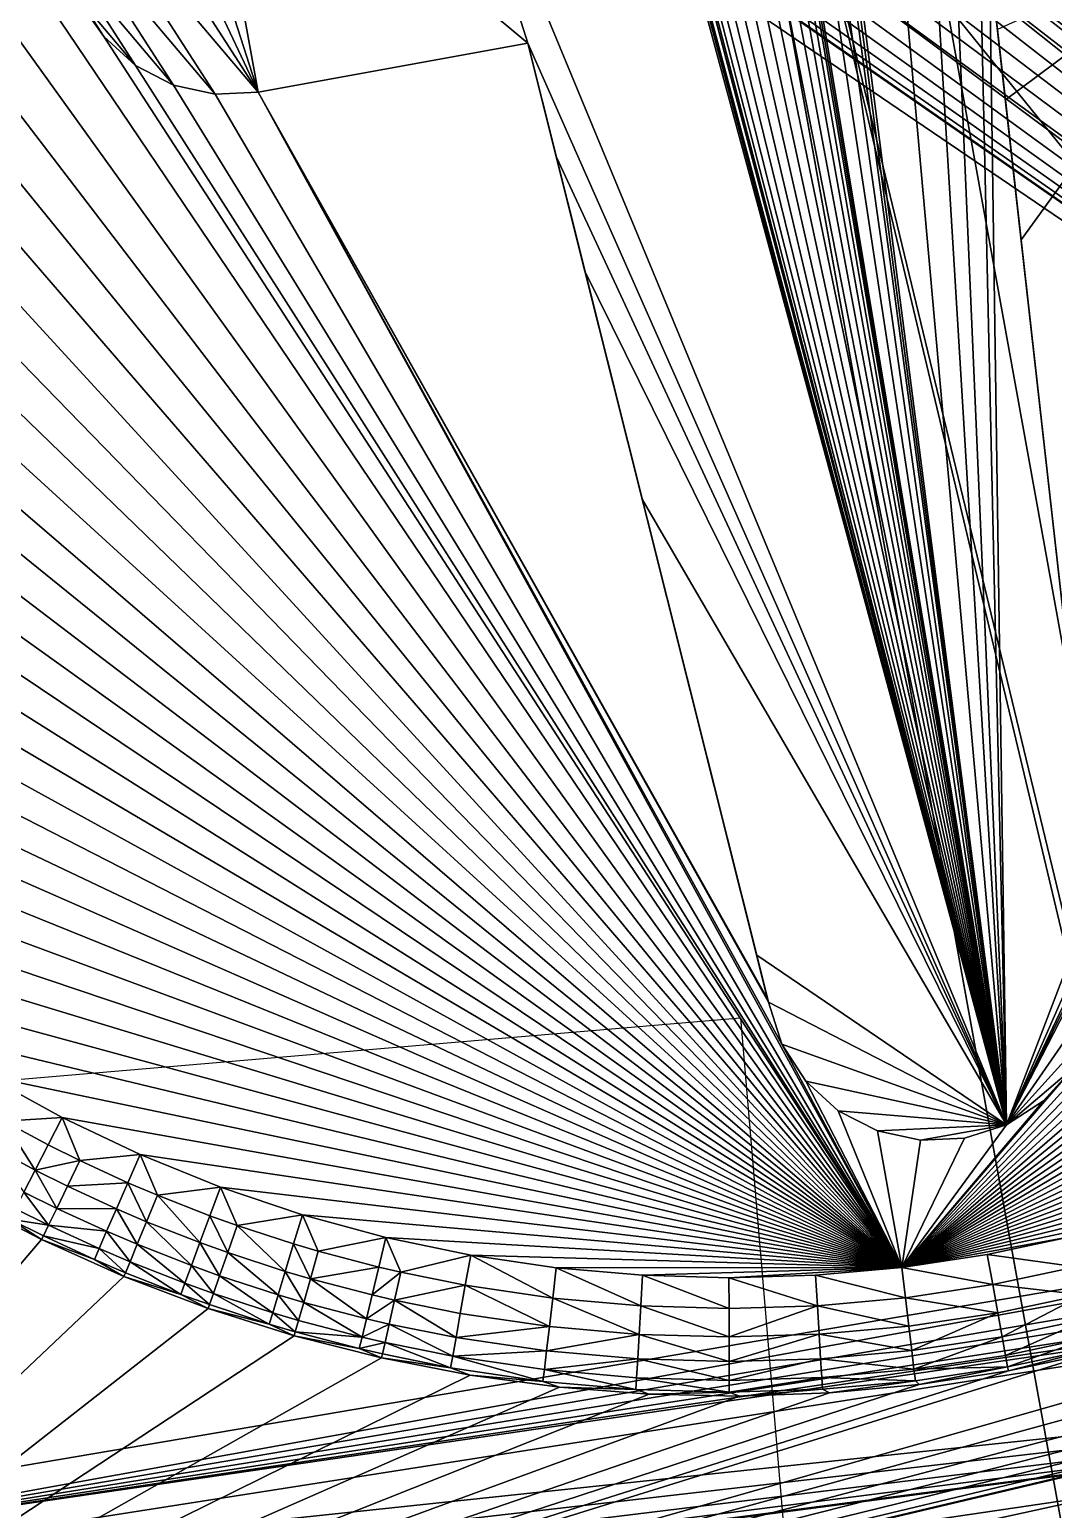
# Model space of a CAD drawing. Header units: millimetres. Extents: x 181 to 425, y 159 to 1094.
# Drawn here: x 294.22 to 307.19, y 274.74 to 293.48 of the extents above; entities that cross this region are included whole.
import ezdxf

# ---------------------------------------------------------------- set-up
doc = ezdxf.new("R2010")
doc.units = ezdxf.units.MM
doc.layers.add('Tampa', color=7, linetype='Continuous', transparency=0.6)

# ---------------------------------------------------------------- blocks, each defined once
blk = doc.blocks.new('plataforma')
for points in [[(-2.281, -8.527), (-1.906, 25.503), (36.5, 31)], [(-2.281, -8.527), (36.5, 31), (15.664, 9.429)], [(-5.398, -11.776), (-4.621, 30.121), (-4, 30.598)], [(-5.398, -11.776), (-4, 30.598), (-3.488, 27.188)], [(-5.398, -11.776), (-5.098, 29.5), (-4.621, 30.121)], [(-5.398, -11.776), (-5.398, 28.777), (-5.098, 29.5)], [(-5.398, -11.776), (-5.5, 28), (-5.398, 28.777)], [(-5.5, -11), (-5.5, -11, 2.5), (-5.5, 28)], [(-5.5, 28), (-5.5, -11, 2.5), (-5.5, 28, 2.5)], [(-5.5, -11), (-5.5, 28), (-5.398, -11.776)], [(-5.5, 28, 2.5), (-5.5, -11, 2.5), (-5.398, -11.776, 2.5)], [(-4.621, -13.121, 2.5), (-5.5, 28, 2.5), (-5.098, -12.5, 2.5)], [(-5.098, -12.5, 2.5), (-5.5, 28, 2.5), (-5.398, -11.776, 2.5)], [(-4, -13.598, 2.5), (-5.5, 28, 2.5), (-4.621, -13.121, 2.5)], [(-3.488, -10.188, 2.5), (-5.5, 28, 2.5), (-4, -13.598, 2.5)], [(-2.956, -8.844, 2.5), (-2.639, -8.643, 2.5), (-5.5, 28, 2.5)], [(-3.395, -9.448, 2.5), (-5.5, 28, 2.5), (-3.488, -9.812, 2.5)], [(-3.214, -9.118, 2.5), (-5.5, 28, 2.5), (-3.395, -9.448, 2.5)], [(-2.956, -8.844, 2.5), (-5.5, 28, 2.5), (-3.214, -9.118, 2.5)], [(-2.281, -8.527, 2.5), (-5.5, 28, 2.5), (-2.639, -8.643, 2.5)], [(-1.906, -8.503, 2.5), (-5.5, 28, 2.5), (-2.281, -8.527, 2.5)], [(-2.967, 7.358, 2.5), (-5.5, 28, 2.5), (-1.906, -8.503, 2.5)], [(-3, 8.5, 2.5), (-5.5, 28, 2.5), (-2.967, 7.358, 2.5)], [(-2.967, 9.642, 2.5), (-5.5, 28, 2.5), (-3, 8.5, 2.5)], [(-2.87, 10.78, 2.5), (-5.5, 28, 2.5), (-2.967, 9.642, 2.5)], [(-2.707, 11.91, 2.5), (-5.5, 28, 2.5), (-2.87, 10.78, 2.5)], [(-2.48, 13.03, 2.5), (-5.5, 28, 2.5), (-2.707, 11.91, 2.5)], [(-2.19, 14.135, 2.5), (-5.5, 28, 2.5), (-2.48, 13.03, 2.5)], [(-1.837, 15.221, 2.5), (-5.5, 28, 2.5), (-2.19, 14.135, 2.5)], [(-1.422, 16.285, 2.5), (-5.5, 28, 2.5), (-1.837, 15.221, 2.5)], [(-0.948, 17.324, 2.5), (-5.5, 28, 2.5), (-1.422, 16.285, 2.5)], [(-0.415, 18.335, 2.5), (-5.5, 28, 2.5), (-0.948, 17.324, 2.5)], [(0.175, 19.313, 2.5), (-5.5, 28, 2.5), (-0.415, 18.335, 2.5)], [(0.82, 20.256, 2.5), (-5.5, 28, 2.5), (0.175, 19.313, 2.5)], [(0.82, 20.256, 2.5), (1.517, 21.16, 2.5), (-5.5, 28, 2.5)], [(-3.488, -10.188, 2.5), (-3.488, -9.812, 2.5), (-5.5, 28, 2.5)], [(-0.686, -9.277), (39.5, 28), (-0.547, -9.627)], [(17.336, 7.571), (39.5, 28), (-0.686, -9.277)], [(-0.547, -9.627), (39.5, 28), (-0.5, -10)], [(-0.5, -10), (39.5, 28), (34.512, -9.812)], [(-5.398, -11.776), (-3.488, 27.188), (-3.488, 26.812)], [(17.548, 26.992, 5), (-1.468, 9.596, 5), (18.643, 26.927, 5)], [(16.452, 26.992, 5), (-1.468, 9.596, 5), (17.548, 26.992, 5)], [(15.357, 26.927, 5), (-1.468, 9.596, 5), (16.452, 26.992, 5)], [(-3.395, 26.448), (-5.398, -11.776), (-3.488, 26.812)], [(18.643, 26.927, 5), (-1.468, 9.596, 5), (19.732, 26.797, 5)], [(14.269, 26.797, 5), (-1.468, 9.596, 5), (15.357, 26.927, 5)], [(19.732, 26.797, 5), (-1.468, 9.596, 5), (20.811, 26.603, 5)], [(13.189, 26.603, 5), (-1.468, 9.596, 5), (14.269, 26.797, 5)], [(-5.398, -11.776), (-3.395, 26.448), (-3.214, 26.118)], [(20.811, 26.603, 5), (-1.468, 9.596, 5), (21.876, 26.346, 5)], [(12.124, 26.346, 5), (-1.468, 9.596, 5), (13.189, 26.603, 5)], [(21.876, 26.346, 5), (-1.468, 9.596, 5), (22.925, 26.025, 5)], [(11.075, 26.025, 5), (-1.468, 9.596, 5), (12.124, 26.346, 5)], [(-5.398, -11.776), (-3.214, 26.118), (-2.956, 25.844)], [(22.925, 26.025, 5), (-1.468, 9.596, 5), (23.953, 25.644, 5)], [(10.047, 25.644, 5), (-1.468, 9.596, 5), (11.075, 26.025, 5)], [(-2.639, 25.643), (-5.398, -11.776), (-2.956, 25.844)], [(-5.398, -11.776), (-2.639, 25.643), (-3.488, -9.812)], [(-2.281, 25.527), (-3.488, -9.812), (-2.639, 25.643)], [(-2.281, 25.527), (-3.395, -9.448), (-3.488, -9.812)], [(-2.281, 25.527), (-3.214, -9.118), (-3.395, -9.448)], [(-2.281, 25.527), (-2.956, -8.844), (-3.214, -9.118)], [(-2.281, 25.527), (-2.639, -8.643), (-2.956, -8.844)], [(-2.281, 25.527), (-2.281, -8.527), (-2.639, -8.643)], [(-2.281, -8.527), (-2.281, 25.527), (-1.906, 25.503)], [(23.953, 25.644, 5), (-1.468, 9.596, 5), (24.956, 25.202, 5)], [(9.044, 25.202, 5), (-1.468, 9.596, 5), (10.047, 25.644, 5)], [(24.956, 25.202, 5), (-1.468, 9.596, 5), (25.932, 24.701, 5)], [(8.068, 24.701, 5), (-1.468, 9.596, 5), (9.044, 25.202, 5)], [(25.932, 24.701, 5), (-1.468, 9.596, 5), (26.876, 24.143, 5)], [(7.124, 24.143, 5), (-1.468, 9.596, 5), (8.068, 24.701, 5)], [(26.876, 24.143, 5), (-1.468, 9.596, 5), (27.785, 23.531, 5)], [(6.215, 23.531, 5), (-1.468, 9.596, 5), (7.124, 24.143, 5)], [(27.785, 23.531, 5), (-1.468, 9.596, 5), (28.657, 22.866, 5)], [(5.343, 22.866, 5), (-1.468, 9.596, 5), (6.215, 23.531, 5)], [(4.513, 22.15, 5), (-1.468, 9.596, 5), (5.343, 22.866, 5)], [(28.657, 22.866, 5), (-1.468, 9.596, 5), (15.67, 16.766, 5)], [(28.657, 22.866, 5), (15.67, 16.766, 5), (16.17, 16.973, 5)], [(3.726, 21.386, 5), (-1.468, 9.596, 5), (4.513, 22.15, 5)], [(2.986, 20.577, 5), (-1.468, 9.596, 5), (3.726, 21.386, 5)], [(0.82, 20.256, 2.5), (0.82, 20.256, 3.5), (1.517, 21.16, 2.5)], [(1.517, 21.16, 2.5), (0.82, 20.256, 3.5), (1.517, 21.16, 3.5)], [(1.517, 21.16, 3.5), (0.82, 20.256, 3.5), (1.144, 20.605, 3.888)], [(2.098, 20.685, 4.799), (1.452, 20.369, 4.561), (1.699, 20.181, 4.799)], [(2.098, 20.685, 4.799), (1.699, 20.181, 4.799), (2.378, 20.456, 4.949)], [(2.295, 19.726, 5), (-1.468, 9.596, 5), (2.986, 20.577, 5)], [(1.144, 20.605, 3.888), (0.82, 20.256, 3.5), (0.861, 20.226, 3.888)], [(1.144, 20.605, 3.888), (0.861, 20.226, 3.888), (0.982, 20.138, 4.25)], [(1.144, 20.605, 3.888), (0.982, 20.138, 4.25), (1.263, 20.514, 4.25)], [(1.263, 20.514, 4.25), (0.982, 20.138, 4.25), (1.452, 20.369, 4.561)], [(2.378, 20.456, 4.949), (1.699, 20.181, 4.799), (1.987, 19.961, 4.949)], [(2.378, 20.456, 4.949), (1.987, 19.961, 4.949), (2.295, 19.726, 5)], [(2.378, 20.456, 4.949), (2.295, 19.726, 5), (2.986, 20.577, 5)], [(0.175, 19.313, 2.5), (0.175, 19.313, 3.5), (0.82, 20.256, 2.5)], [(0.82, 20.256, 2.5), (0.175, 19.313, 3.5), (0.82, 20.256, 3.5)], [(0.82, 20.256, 3.5), (0.175, 19.313, 3.5), (0.454, 19.644, 3.888)], [(0.82, 20.256, 3.5), (0.454, 19.644, 3.888), (0.861, 20.226, 3.888)], [(1.452, 20.369, 4.561), (0.982, 20.138, 4.25), (1.175, 19.997, 4.561)], [(1.452, 20.369, 4.561), (1.175, 19.997, 4.561), (1.699, 20.181, 4.799)], [(0.861, 20.226, 3.888), (0.454, 19.644, 3.888), (0.579, 19.561, 4.25)], [(0.861, 20.226, 3.888), (0.579, 19.561, 4.25), (0.982, 20.138, 4.25)], [(0.982, 20.138, 4.25), (0.579, 19.561, 4.25), (0.776, 19.427, 4.561)], [(0.982, 20.138, 4.25), (0.776, 19.427, 4.561), (1.175, 19.997, 4.561)], [(1.699, 20.181, 4.799), (1.175, 19.997, 4.561), (1.426, 19.815, 4.799)], [(1.699, 20.181, 4.799), (1.426, 19.815, 4.799), (1.719, 19.602, 4.949)], [(1.987, 19.961, 4.949), (1.699, 20.181, 4.799), (1.719, 19.602, 4.949)], [(1.175, 19.997, 4.561), (0.776, 19.427, 4.561), (1.034, 19.254, 4.799)], [(1.175, 19.997, 4.561), (1.034, 19.254, 4.799), (1.426, 19.815, 4.799)], [(1.987, 19.961, 4.949), (1.719, 19.602, 4.949), (2.295, 19.726, 5)], [(1.656, 18.835, 5), (-1.468, 9.596, 5), (2.295, 19.726, 5)], [(1.426, 19.815, 4.799), (1.034, 19.254, 4.799), (1.334, 19.052, 4.949)], [(1.426, 19.815, 4.799), (1.334, 19.052, 4.949), (1.719, 19.602, 4.949)], [(1.719, 19.602, 4.949), (1.656, 18.835, 5), (2.295, 19.726, 5)], [(0.454, 19.644, 3.888), (0.175, 19.313, 3.5), (0.218, 19.285, 3.888)], [(0.454, 19.644, 3.888), (0.218, 19.285, 3.888), (0.579, 19.561, 4.25)], [(0.579, 19.561, 4.25), (0.218, 19.285, 3.888), (0.344, 19.204, 4.25)], [(0.579, 19.561, 4.25), (0.344, 19.204, 4.25), (0.776, 19.427, 4.561)], [(1.719, 19.602, 4.949), (1.334, 19.052, 4.949), (1.656, 18.835, 5)], [(-0.415, 18.335, 2.5), (-0.415, 18.335, 3.5), (0.175, 19.313, 2.5)], [(0.175, 19.313, 2.5), (-0.415, 18.335, 3.5), (0.175, 19.313, 3.5)], [(0.175, 19.313, 3.5), (-0.415, 18.335, 3.5), (-0.177, 18.645, 3.888)], [(0.175, 19.313, 3.5), (-0.177, 18.645, 3.888), (0.218, 19.285, 3.888)], [(0.776, 19.427, 4.561), (0.344, 19.204, 4.25), (0.545, 19.075, 4.561)], [(0.776, 19.427, 4.561), (0.545, 19.075, 4.561), (1.034, 19.254, 4.799)], [(0.218, 19.285, 3.888), (-0.177, 18.645, 3.888), (0.344, 19.204, 4.25)], [(0.344, 19.204, 4.25), (-0.177, 18.645, 3.888), (-0.048, 18.568, 4.25)], [(0.344, 19.204, 4.25), (-0.048, 18.568, 4.25), (0.545, 19.075, 4.561)], [(1.034, 19.254, 4.799), (0.545, 19.075, 4.561), (0.806, 18.907, 4.799)], [(1.034, 19.254, 4.799), (0.806, 18.907, 4.799), (1.334, 19.052, 4.949)], [(0.545, 19.075, 4.561), (-0.048, 18.568, 4.25), (0.157, 18.447, 4.561)], [(0.545, 19.075, 4.561), (0.157, 18.447, 4.561), (0.806, 18.907, 4.799)], [(1.334, 19.052, 4.949), (0.806, 18.907, 4.799), (1.11, 18.712, 4.949)], [(1.334, 19.052, 4.949), (1.11, 18.712, 4.949), (1.656, 18.835, 5)], [(1.071, 17.908, 5), (-1.468, 9.596, 5), (1.656, 18.835, 5)], [(0.806, 18.907, 4.799), (0.157, 18.447, 4.561), (0.425, 18.289, 4.799)], [(0.806, 18.907, 4.799), (0.425, 18.289, 4.799), (1.11, 18.712, 4.949)], [(1.11, 18.712, 4.949), (1.071, 17.908, 5), (1.656, 18.835, 5)], [(-0.177, 18.645, 3.888), (-0.415, 18.335, 3.5), (-0.37, 18.309, 3.888)], [(-0.177, 18.645, 3.888), (-0.37, 18.309, 3.888), (-0.048, 18.568, 4.25)], [(-0.048, 18.568, 4.25), (-0.37, 18.309, 3.888), (-0.24, 18.236, 4.25)], [(-0.048, 18.568, 4.25), (-0.24, 18.236, 4.25), (0.157, 18.447, 4.561)], [(1.11, 18.712, 4.949), (0.425, 18.289, 4.799), (0.736, 18.105, 4.949)], [(1.11, 18.712, 4.949), (0.736, 18.105, 4.949), (1.071, 17.908, 5)], [(0.157, 18.447, 4.561), (-0.24, 18.236, 4.25), (-0.032, 18.119, 4.561)], [(0.157, 18.447, 4.561), (-0.032, 18.119, 4.561), (0.425, 18.289, 4.799)], [(-0.948, 17.324, 2.5), (-0.948, 17.324, 3.5), (-0.415, 18.335, 2.5)], [(-0.415, 18.335, 2.5), (-0.948, 17.324, 3.5), (-0.415, 18.335, 3.5)], [(-0.415, 18.335, 3.5), (-0.948, 17.324, 3.5), (-0.748, 17.609, 3.888)], [(-0.415, 18.335, 3.5), (-0.748, 17.609, 3.888), (-0.37, 18.309, 3.888)], [(-0.37, 18.309, 3.888), (-0.748, 17.609, 3.888), (-0.24, 18.236, 4.25)], [(-0.24, 18.236, 4.25), (-0.748, 17.609, 3.888), (-0.614, 17.541, 4.25)], [(-0.24, 18.236, 4.25), (-0.614, 17.541, 4.25), (-0.032, 18.119, 4.561)], [(0.425, 18.289, 4.799), (-0.032, 18.119, 4.561), (0.238, 17.966, 4.799)], [(0.425, 18.289, 4.799), (0.238, 17.966, 4.799), (0.736, 18.105, 4.949)], [(-0.032, 18.119, 4.561), (-0.614, 17.541, 4.25), (-0.402, 17.432, 4.561)], [(-0.032, 18.119, 4.561), (-0.402, 17.432, 4.561), (0.238, 17.966, 4.799)], [(0.736, 18.105, 4.949), (0.238, 17.966, 4.799), (0.553, 17.788, 4.949)], [(0.736, 18.105, 4.949), (0.553, 17.788, 4.949), (1.071, 17.908, 5)], [(0.541, 16.948, 5), (-1.468, 9.596, 5), (1.071, 17.908, 5)], [(0.238, 17.966, 4.799), (-0.402, 17.432, 4.561), (-0.126, 17.29, 4.799)], [(0.238, 17.966, 4.799), (-0.126, 17.29, 4.799), (0.553, 17.788, 4.949)], [(0.553, 17.788, 4.949), (0.541, 16.948, 5), (1.071, 17.908, 5)], [(0.553, 17.788, 4.949), (-0.126, 17.29, 4.799), (0.196, 17.125, 4.949)], [(0.553, 17.788, 4.949), (0.196, 17.125, 4.949), (0.541, 16.948, 5)], [(-0.748, 17.609, 3.888), (-0.948, 17.324, 3.5), (-0.902, 17.302, 3.888)], [(-0.748, 17.609, 3.888), (-0.902, 17.302, 3.888), (-0.614, 17.541, 4.25)], [(-0.614, 17.541, 4.25), (-0.902, 17.302, 3.888), (-0.768, 17.236, 4.25)], [(-0.614, 17.541, 4.25), (-0.768, 17.236, 4.25), (-0.402, 17.432, 4.561)], [(-0.402, 17.432, 4.561), (-0.768, 17.236, 4.25), (-0.554, 17.131, 4.561)], [(-0.402, 17.432, 4.561), (-0.554, 17.131, 4.561), (-0.126, 17.29, 4.799)], [(-1.422, 16.285, 2.5), (-1.422, 16.285, 3.5), (-0.948, 17.324, 2.5)], [(-0.948, 17.324, 2.5), (-1.422, 16.285, 3.5), (-0.948, 17.324, 3.5)], [(-0.948, 17.324, 3.5), (-1.422, 16.285, 3.5), (-1.256, 16.542, 3.888)], [(-0.948, 17.324, 3.5), (-1.256, 16.542, 3.888), (-0.902, 17.302, 3.888)], [(-0.902, 17.302, 3.888), (-1.256, 16.542, 3.888), (-1.119, 16.482, 4.25)], [(-0.902, 17.302, 3.888), (-1.119, 16.482, 4.25), (-0.768, 17.236, 4.25)], [(-0.126, 17.29, 4.799), (-0.554, 17.131, 4.561), (-0.275, 16.993, 4.799)], [(-0.126, 17.29, 4.799), (-0.275, 16.993, 4.799), (0.196, 17.125, 4.949)], [(-0.768, 17.236, 4.25), (-1.119, 16.482, 4.25), (-0.554, 17.131, 4.561)], [(-0.554, 17.131, 4.561), (-1.119, 16.482, 4.25), (-0.901, 16.385, 4.561)], [(-0.554, 17.131, 4.561), (-0.901, 16.385, 4.561), (-0.275, 16.993, 4.799)], [(0.196, 17.125, 4.949), (-0.275, 16.993, 4.799), (0.05, 16.834, 4.949)], [(0.196, 17.125, 4.949), (0.05, 16.834, 4.949), (0.541, 16.948, 5)], [(0.07, 15.958, 5), (-1.468, 9.596, 5), (0.541, 16.948, 5)], [(-0.275, 16.993, 4.799), (-0.901, 16.385, 4.561), (-0.617, 16.26, 4.799)], [(-0.275, 16.993, 4.799), (-0.617, 16.26, 4.799), (-0.285, 16.114, 4.949)], [(-0.275, 16.993, 4.799), (-0.285, 16.114, 4.949), (0.05, 16.834, 4.949)], [(0.541, 16.948, 5), (0.05, 16.834, 4.949), (0.07, 15.958, 5)], [(14.91, 16.006, 2), (14.703, 15.506, 2), (17.245, 16.973, 2)], [(17.245, 16.973, 2), (14.703, 15.506, 2), (17.746, 16.766, 2)], [(15.24, 16.436, 2), (14.91, 16.006, 2), (16.708, 17.044, 2)], [(16.708, 17.044, 2), (14.91, 16.006, 2), (17.245, 16.973, 2)], [(16.17, 16.973, 2), (15.24, 16.436, 2), (16.708, 17.044, 2)], [(15.67, 16.766, 2), (15.24, 16.436, 2), (16.17, 16.973, 2)], [(16.17, 16.973, 2), (16.17, 16.973, 5), (15.67, 16.766, 5)], [(15.67, 16.766, 2), (16.17, 16.973, 2), (15.67, 16.766, 5)], [(15.67, 16.766, 5), (-1.468, 9.596, 5), (15.24, 16.436, 5)], [(0.05, 16.834, 4.949), (-0.285, 16.114, 4.949), (0.07, 15.958, 5)], [(14.703, 15.506, 2), (14.632, 14.969, 2), (17.746, 16.766, 2)], [(17.746, 16.766, 2), (14.632, 14.969, 2), (18.175, 16.436, 2)], [(15.67, 16.766, 2), (15.67, 16.766, 5), (15.24, 16.436, 5)], [(15.24, 16.436, 2), (15.67, 16.766, 2), (15.24, 16.436, 5)], [(-1.256, 16.542, 3.888), (-1.422, 16.285, 3.5), (-1.375, 16.265, 3.888)], [(-1.256, 16.542, 3.888), (-1.375, 16.265, 3.888), (-1.237, 16.207, 4.25)], [(-1.119, 16.482, 4.25), (-1.256, 16.542, 3.888), (-1.237, 16.207, 4.25)], [(14.91, 16.006, 5), (15.24, 16.436, 5), (-1.468, 9.596, 5)], [(-1.119, 16.482, 4.25), (-1.237, 16.207, 4.25), (-1.018, 16.114, 4.561)], [(-0.901, 16.385, 4.561), (-1.119, 16.482, 4.25), (-1.018, 16.114, 4.561)], [(-0.901, 16.385, 4.561), (-1.018, 16.114, 4.561), (-0.732, 15.993, 4.799)], [(-0.617, 16.26, 4.799), (-0.901, 16.385, 4.561), (-0.732, 15.993, 4.799)], [(14.632, 14.969, 2), (18.505, 16.006, 2), (18.175, 16.436, 2)], [(15.24, 16.436, 2), (15.24, 16.436, 5), (14.91, 16.006, 5)], [(14.91, 16.006, 2), (15.24, 16.436, 2), (14.91, 16.006, 5)], [(-1.837, 15.221, 2.5), (-1.837, 15.221, 3.5), (-1.422, 16.285, 2.5)], [(-1.422, 16.285, 2.5), (-1.837, 15.221, 3.5), (-1.422, 16.285, 3.5)], [(-1.422, 16.285, 3.5), (-1.837, 15.221, 3.5), (-1.7, 15.446, 3.888)], [(-1.422, 16.285, 3.5), (-1.7, 15.446, 3.888), (-1.375, 16.265, 3.888)], [(-1.375, 16.265, 3.888), (-1.7, 15.446, 3.888), (-1.237, 16.207, 4.25)], [(-1.237, 16.207, 4.25), (-1.7, 15.446, 3.888), (-1.56, 15.394, 4.25)], [(-1.237, 16.207, 4.25), (-1.56, 15.394, 4.25), (-1.018, 16.114, 4.561)], [(-0.617, 16.26, 4.799), (-0.732, 15.993, 4.799), (-0.398, 15.853, 4.949)], [(-0.285, 16.114, 4.949), (-0.617, 16.26, 4.799), (-0.398, 15.853, 4.949)], [(-1.018, 16.114, 4.561), (-1.56, 15.394, 4.25), (-1.337, 15.311, 4.561)], [(14.703, 15.506, 5), (14.91, 16.006, 5), (-1.468, 9.596, 5)], [(-0.342, 14.942, 5), (-1.468, 9.596, 5), (0.07, 15.958, 5)], [(-1.018, 16.114, 4.561), (-1.337, 15.311, 4.561), (-0.732, 15.993, 4.799)], [(-0.732, 15.993, 4.799), (-1.337, 15.311, 4.561), (-1.045, 15.203, 4.799)], [(-0.732, 15.993, 4.799), (-1.045, 15.203, 4.799), (-0.706, 15.077, 4.949)], [(-0.398, 15.853, 4.949), (-0.732, 15.993, 4.799), (-0.706, 15.077, 4.949)], [(-0.285, 16.114, 4.949), (-0.398, 15.853, 4.949), (0.07, 15.958, 5)], [(0.07, 15.958, 5), (-0.398, 15.853, 4.949), (-0.342, 14.942, 5)], [(14.632, 14.969, 2), (18.713, 15.506, 2), (18.505, 16.006, 2)], [(14.91, 16.006, 2), (14.91, 16.006, 5), (14.703, 15.506, 5)], [(14.703, 15.506, 2), (14.91, 16.006, 2), (14.703, 15.506, 5)], [(-0.398, 15.853, 4.949), (-0.706, 15.077, 4.949), (-0.342, 14.942, 5)], [(-1.837, 15.221, 3.5), (-2.079, 14.326, 3.888), (-1.7, 15.446, 3.888)], [(-1.7, 15.446, 3.888), (-2.079, 14.326, 3.888), (-1.56, 15.394, 4.25)], [(-1.56, 15.394, 4.25), (-2.079, 14.326, 3.888), (-1.936, 14.282, 4.25)], [(-1.56, 15.394, 4.25), (-1.936, 14.282, 4.25), (-1.708, 14.213, 4.561)], [(-1.56, 15.394, 4.25), (-1.708, 14.213, 4.561), (-1.337, 15.311, 4.561)], [(14.632, 14.969, 5), (14.703, 15.506, 5), (-1.468, 9.596, 5)], [(14.632, 14.969, 2), (18.783, 14.969, 2), (18.713, 15.506, 2)], [(14.703, 15.506, 2), (14.703, 15.506, 5), (14.632, 14.969, 5)], [(14.632, 14.969, 2), (14.703, 15.506, 2), (14.632, 14.969, 5)], [(-2.19, 14.135, 2.5), (-2.19, 14.135, 3.5), (-1.837, 15.221, 2.5)], [(-1.837, 15.221, 2.5), (-2.19, 14.135, 3.5), (-1.837, 15.221, 3.5)], [(-1.837, 15.221, 3.5), (-2.19, 14.135, 3.5), (-2.079, 14.326, 3.888)], [(-1.337, 15.311, 4.561), (-1.708, 14.213, 4.561), (-1.411, 14.122, 4.799)], [(-1.337, 15.311, 4.561), (-1.411, 14.122, 4.799), (-1.045, 15.203, 4.799)], [(-1.045, 15.203, 4.799), (-1.411, 14.122, 4.799), (-0.706, 15.077, 4.949)], [(-0.706, 15.077, 4.949), (-1.411, 14.122, 4.799), (-1.065, 14.016, 4.949)], [(-0.706, 15.077, 4.949), (-1.065, 14.016, 4.949), (-0.342, 14.942, 5)], [(14.632, 14.969, 5), (-1.468, 9.596, 5), (1.584, 10.586, 5)], [(-0.693, 13.903, 5), (-1.468, 9.596, 5), (-0.342, 14.942, 5)], [(-0.342, 14.942, 5), (-1.065, 14.016, 4.949), (-0.693, 13.903, 5)], [(2.137, 10.659, 5), (14.632, 14.969, 5), (1.584, 10.586, 5)], [(2.183, 10.662, 5), (14.632, 14.969, 5), (2.137, 10.659, 5)], [(14.632, 11.495, 5), (14.632, 14.969, 5), (2.183, 10.662, 5)], [(18.783, 14.969, 2), (14.632, 11.495, 2), (18.783, 12.031, 2)], [(14.632, 14.969, 2), (14.632, 11.495, 2), (18.783, 14.969, 2)], [(14.632, 14.969, 2), (14.632, 14.969, 5), (14.632, 11.495, 5)], [(14.632, 11.495, 2), (14.632, 14.969, 2), (14.632, 11.495, 5)], [(-2.19, 14.135, 3.5), (-2.391, 13.186, 3.888), (-2.079, 14.326, 3.888)], [(-2.079, 14.326, 3.888), (-2.391, 13.186, 3.888), (-1.936, 14.282, 4.25)], [(-1.936, 14.282, 4.25), (-2.391, 13.186, 3.888), (-2.245, 13.151, 4.25)], [(-1.936, 14.282, 4.25), (-2.245, 13.151, 4.25), (-2.013, 13.094, 4.561)], [(-1.936, 14.282, 4.25), (-2.013, 13.094, 4.561), (-1.708, 14.213, 4.561)], [(-2.48, 13.03, 2.5), (-2.48, 13.03, 3.5), (-2.19, 14.135, 2.5)], [(-2.19, 14.135, 2.5), (-2.48, 13.03, 3.5), (-2.19, 14.135, 3.5)], [(-2.19, 14.135, 3.5), (-2.48, 13.03, 3.5), (-2.391, 13.186, 3.888)], [(-1.708, 14.213, 4.561), (-2.013, 13.094, 4.561), (-1.711, 13.022, 4.799)], [(-1.708, 14.213, 4.561), (-1.711, 13.022, 4.799), (-1.411, 14.122, 4.799)], [(-1.411, 14.122, 4.799), (-1.711, 13.022, 4.799), (-1.065, 14.016, 4.949)], [(-1.065, 14.016, 4.949), (-1.711, 13.022, 4.799), (-1.36, 12.937, 4.949)], [(-0.982, 12.845, 5), (-1.468, 9.596, 5), (-0.693, 13.903, 5)], [(-1.065, 14.016, 4.949), (-1.36, 12.937, 4.949), (-0.693, 13.903, 5)], [(-0.693, 13.903, 5), (-1.36, 12.937, 4.949), (-0.982, 12.845, 5)], [(-2.48, 13.03, 3.5), (-2.634, 12.029, 3.888), (-2.391, 13.186, 3.888)], [(-2.391, 13.186, 3.888), (-2.634, 12.029, 3.888), (-2.245, 13.151, 4.25)], [(-2.245, 13.151, 4.25), (-2.634, 12.029, 3.888), (-2.487, 12.002, 4.25)], [(-2.245, 13.151, 4.25), (-2.487, 12.002, 4.25), (-2.013, 13.094, 4.561)], [(-2.707, 11.91, 2.5), (-2.707, 11.91, 3.5), (-2.48, 13.03, 2.5)], [(-2.48, 13.03, 2.5), (-2.707, 11.91, 3.5), (-2.48, 13.03, 3.5)], [(-2.48, 13.03, 3.5), (-2.707, 11.91, 3.5), (-2.634, 12.029, 3.888)], [(-2.013, 13.094, 4.561), (-2.487, 12.002, 4.25), (-2.252, 11.96, 4.561)], [(-2.013, 13.094, 4.561), (-2.252, 11.96, 4.561), (-1.711, 13.022, 4.799)], [(-1.711, 13.022, 4.799), (-2.252, 11.96, 4.561), (-1.946, 11.905, 4.799)], [(-1.711, 13.022, 4.799), (-1.946, 11.905, 4.799), (-1.36, 12.937, 4.949)], [(-1.36, 12.937, 4.949), (-1.946, 11.905, 4.799), (-1.59, 11.841, 4.949)], [(-1.36, 12.937, 4.949), (-1.59, 11.841, 4.949), (-0.982, 12.845, 5)], [(-0.982, 12.845, 5), (-1.59, 11.841, 4.949), (-1.208, 11.773, 5)], [(-1.208, 11.773, 5), (-1.468, 9.596, 5), (-0.982, 12.845, 5)], [(-2.707, 11.91, 3.5), (-2.809, 10.859, 3.888), (-2.634, 12.029, 3.888)], [(-2.634, 12.029, 3.888), (-2.809, 10.859, 3.888), (-2.66, 10.842, 4.25)], [(-2.634, 12.029, 3.888), (-2.66, 10.842, 4.25), (-2.487, 12.002, 4.25)], [(-2.487, 12.002, 4.25), (-2.66, 10.842, 4.25), (-2.423, 10.814, 4.561)], [(-2.252, 11.96, 4.561), (-2.487, 12.002, 4.25), (-2.423, 10.814, 4.561)], [(18.783, 12.031, 2), (0.073, 7.969, 2), (32.32, 10.718, 2)], [(14.632, 11.495, 2), (0.073, 7.969, 2), (18.783, 12.031, 2)], [(-2.87, 10.78, 2.5), (-2.87, 10.78, 3.5), (-2.707, 11.91, 2.5)], [(-2.707, 11.91, 2.5), (-2.87, 10.78, 3.5), (-2.707, 11.91, 3.5)], [(-2.707, 11.91, 3.5), (-2.87, 10.78, 3.5), (-2.809, 10.859, 3.888)], [(-2.252, 11.96, 4.561), (-2.423, 10.814, 4.561), (-2.115, 10.777, 4.799)], [(-1.946, 11.905, 4.799), (-2.252, 11.96, 4.561), (-2.115, 10.777, 4.799)], [(-1.946, 11.905, 4.799), (-2.115, 10.777, 4.799), (-1.756, 10.734, 4.949)], [(-1.59, 11.841, 4.949), (-1.946, 11.905, 4.799), (-1.756, 10.734, 4.949)], [(-1.59, 11.841, 4.949), (-1.756, 10.734, 4.949), (-1.208, 11.773, 5)], [(-1.208, 11.773, 5), (-1.756, 10.734, 4.949), (-1.37, 10.688, 5)], [(-1.37, 10.688, 5), (-1.468, 9.596, 5), (-1.208, 11.773, 5)], [(13.147, 11.396, 2), (0.073, 7.969, 2), (14.632, 11.495, 2)], [(14.632, 11.495, 5), (2.183, 10.662, 5), (2.229, 10.665, 5)], [(14.632, 11.495, 5), (2.229, 10.665, 5), (2.321, 10.671, 5)], [(14.632, 11.495, 5), (2.321, 10.671, 5), (2.565, 10.688, 5)], [(14.632, 11.495, 5), (2.565, 10.688, 5), (12.255, 11.336, 5)], [(14.632, 11.495, 5), (12.255, 11.336, 5), (13.444, 11.416, 5)], [(13.147, 11.396, 2), (14.632, 11.495, 2), (14.038, 11.456, 5)], [(13.147, 11.396, 2), (14.038, 11.456, 5), (13.444, 11.416, 5)], [(14.632, 11.495, 5), (13.444, 11.416, 5), (14.038, 11.456, 5)], [(14.632, 11.495, 2), (14.632, 11.495, 5), (14.038, 11.456, 5)], [(11.661, 11.297, 2), (0.073, 7.969, 2), (13.147, 11.396, 2)], [(8.691, 11.098, 2), (0.073, 7.969, 2), (11.661, 11.297, 2)], [(12.255, 11.336, 5), (2.565, 10.688, 5), (5.126, 10.859, 5)], [(8.691, 11.098, 2), (12.255, 11.336, 5), (5.126, 10.859, 5)], [(8.691, 11.098, 2), (11.661, 11.297, 2), (12.255, 11.336, 5)], [(11.661, 11.297, 2), (13.444, 11.416, 5), (12.255, 11.336, 5)], [(11.661, 11.297, 2), (13.147, 11.396, 2), (13.444, 11.416, 5)], [(8.691, 11.098, 2), (2.749, 10.7, 2), (0.073, 7.969, 2)], [(8.691, 11.098, 2), (5.126, 10.859, 5), (2.749, 10.7, 5)], [(2.749, 10.7, 2), (8.691, 11.098, 2), (2.749, 10.7, 5)], [(-2.967, 9.642, 2.5), (-2.967, 9.642, 3.5), (-2.87, 10.78, 2.5)], [(-2.87, 10.78, 2.5), (-2.967, 9.642, 3.5), (-2.87, 10.78, 3.5)], [(-2.87, 10.78, 3.5), (-2.967, 9.642, 3.5), (-2.914, 9.682, 3.888)], [(-2.87, 10.78, 3.5), (-2.914, 9.682, 3.888), (-2.809, 10.859, 3.888)], [(-2.809, 10.859, 3.888), (-2.914, 9.682, 3.888), (-2.66, 10.842, 4.25)], [(-2.66, 10.842, 4.25), (-2.914, 9.682, 3.888), (-2.764, 9.673, 4.25)], [(-2.66, 10.842, 4.25), (-2.764, 9.673, 4.25), (-2.423, 10.814, 4.561)], [(-2.423, 10.814, 4.561), (-2.764, 9.673, 4.25), (-2.526, 9.659, 4.561)], [(-2.423, 10.814, 4.561), (-2.526, 9.659, 4.561), (-2.115, 10.777, 4.799)], [(-2.115, 10.777, 4.799), (-2.526, 9.659, 4.561), (-2.216, 9.64, 4.799)], [(-2.115, 10.777, 4.799), (-2.216, 9.64, 4.799), (-1.756, 10.734, 4.949)], [(-1.756, 10.734, 4.949), (-2.216, 9.64, 4.799), (-1.855, 9.619, 4.949)], [(-1.756, 10.734, 4.949), (-1.855, 9.619, 4.949), (-1.37, 10.688, 5)], [(-1.37, 10.688, 5), (-1.855, 9.619, 4.949), (-1.468, 9.596, 5)], [(32.32, 10.718, 2), (0.073, 7.969, 2), (32.625, 10.689, 2)], [(2.137, 10.659, 2), (0.073, 7.969, 2), (2.749, 10.7, 2)], [(32.625, 10.689, 2), (0.073, 7.969, 2), (32.778, 10.674, 2)], [(2.137, 10.659, 2), (2.749, 10.7, 2), (2.321, 10.671, 5)], [(2.749, 10.7, 2), (2.565, 10.688, 5), (2.321, 10.671, 5)], [(5.126, 10.859, 5), (2.565, 10.688, 5), (2.749, 10.7, 5)], [(2.749, 10.7, 2), (2.749, 10.7, 5), (2.565, 10.688, 5)], [(1.584, 10.586, 5), (-1.468, 9.596, 5), (1.068, 10.373, 5)], [(32.778, 10.674, 2), (0.073, 7.969, 2), (32.854, 10.666, 2)], [(32.854, 10.666, 2), (0.073, 7.969, 2), (32.931, 10.659, 2)], [(32.931, 10.659, 2), (0.073, 7.969, 2), (33.484, 10.586, 2)], [(1.584, 10.586, 2), (0.073, 7.969, 2), (2.137, 10.659, 2)], [(1.068, 10.373, 2), (0.073, 7.969, 2), (1.584, 10.586, 2)], [(33.484, 10.586, 2), (0.073, 7.969, 2), (16.422, 9.246, 2)], [(1.584, 10.586, 2), (1.584, 10.586, 5), (1.068, 10.373, 5)], [(1.068, 10.373, 2), (1.584, 10.586, 2), (1.068, 10.373, 5)], [(2.137, 10.659, 2), (2.137, 10.659, 5), (1.584, 10.586, 5)], [(1.584, 10.586, 2), (2.137, 10.659, 2), (1.584, 10.586, 5)], [(2.321, 10.671, 5), (2.229, 10.665, 5), (2.137, 10.659, 2)], [(2.229, 10.665, 5), (2.183, 10.662, 5), (2.137, 10.659, 2)], [(2.183, 10.662, 5), (2.137, 10.659, 5), (2.137, 10.659, 2)], [(0.626, 10.033, 5), (1.068, 10.373, 5), (-1.468, 9.596, 5)], [(0.626, 10.033, 2), (0.073, 7.969, 2), (1.068, 10.373, 2)], [(1.068, 10.373, 2), (1.068, 10.373, 5), (0.626, 10.033, 5)], [(0.626, 10.033, 2), (1.068, 10.373, 2), (0.626, 10.033, 5)], [(0.286, 9.591, 5), (0.626, 10.033, 5), (-1.468, 9.596, 5)], [(0.286, 9.591, 2), (0.073, 7.969, 2), (0.626, 10.033, 2)], [(0.626, 10.033, 2), (0.626, 10.033, 5), (0.286, 9.591, 5)], [(0.286, 9.591, 2), (0.626, 10.033, 2), (0.286, 9.591, 5)], [(-3, 8.5, 2.5), (-3, 8.5, 3.5), (-2.967, 9.642, 2.5)], [(-2.967, 9.642, 2.5), (-3, 8.5, 3.5), (-2.967, 9.642, 3.5)], [(-2.967, 9.642, 3.5), (-3, 8.5, 3.5), (-2.949, 8.5, 3.888)], [(-2.914, 9.682, 3.888), (-2.967, 9.642, 3.5), (-2.949, 8.5, 3.888)], [(-2.914, 9.682, 3.888), (-2.949, 8.5, 3.888), (-2.764, 9.673, 4.25)], [(-2.764, 9.673, 4.25), (-2.949, 8.5, 3.888), (-2.799, 8.5, 4.25)], [(-2.764, 9.673, 4.25), (-2.799, 8.5, 4.25), (-2.561, 8.5, 4.561)], [(-2.526, 9.659, 4.561), (-2.764, 9.673, 4.25), (-2.561, 8.5, 4.561)], [(-2.526, 9.659, 4.561), (-2.561, 8.5, 4.561), (-2.25, 8.5, 4.799)], [(-2.216, 9.64, 4.799), (-2.526, 9.659, 4.561), (-2.25, 8.5, 4.799)], [(-2.216, 9.64, 4.799), (-2.25, 8.5, 4.799), (-1.855, 9.619, 4.949)], [(-1.855, 9.619, 4.949), (-2.25, 8.5, 4.799), (-1.888, 8.5, 4.949)], [(-1.855, 9.619, 4.949), (-1.888, 8.5, 4.949), (-1.468, 9.596, 5)], [(-1.468, 9.596, 5), (-1.888, 8.5, 4.949), (-1.5, 8.5, 5)], [(-1.468, 9.596, 5), (-1.5, 8.5, 5), (-1.468, 7.404, 5)], [(-1.208, 5.228, 5), (-1.468, 9.596, 5), (-1.37, 6.312, 5)], [(-1.37, 6.312, 5), (-1.468, 9.596, 5), (-1.468, 7.404, 5)], [(-0.982, 4.155, 5), (-1.468, 9.596, 5), (-1.208, 5.228, 5)], [(-0.693, 3.097, 5), (-1.468, 9.596, 5), (-0.982, 4.155, 5)], [(-0.342, 2.058, 5), (-1.468, 9.596, 5), (-0.693, 3.097, 5)], [(0.07, 1.042, 5), (-1.468, 9.596, 5), (-0.342, 2.058, 5)], [(0.541, 0.052, 5), (-1.468, 9.596, 5), (0.07, 1.042, 5)], [(1.071, -0.908, 5), (-1.468, 9.596, 5), (0.541, 0.052, 5)], [(1.656, -1.835, 5), (-1.468, 9.596, 5), (1.071, -0.908, 5)], [(2.295, -2.726, 5), (-1.468, 9.596, 5), (1.656, -1.835, 5)], [(2.986, -3.577, 5), (-1.468, 9.596, 5), (2.295, -2.726, 5)], [(3.726, -4.386, 5), (-1.468, 9.596, 5), (2.986, -3.577, 5)], [(4.513, -5.15, 5), (-1.468, 9.596, 5), (3.726, -4.386, 5)], [(5.343, -5.866, 5), (-1.468, 9.596, 5), (4.513, -5.15, 5)], [(6.215, -6.531, 5), (-1.468, 9.596, 5), (5.343, -5.866, 5)], [(7.124, -7.144, 5), (-1.468, 9.596, 5), (6.215, -6.531, 5)], [(8.068, -7.701, 5), (-1.468, 9.596, 5), (7.124, -7.144, 5)], [(9.044, -8.202, 5), (-1.468, 9.596, 5), (8.068, -7.701, 5)], [(10.047, -8.644, 5), (-1.468, 9.596, 5), (9.044, -8.202, 5)], [(11.075, -9.026, 5), (-1.468, 9.596, 5), (10.047, -8.644, 5)], [(12.124, -9.346, 5), (-1.468, 9.596, 5), (11.075, -9.026, 5)], [(13.189, -9.603, 5), (-1.468, 9.596, 5), (12.124, -9.346, 5)], [(0.626, 7.011, 5), (-1.468, 9.596, 5), (13.189, -9.603, 5)], [(0.626, 7.011, 5), (0.286, 7.454, 5), (-1.468, 9.596, 5)], [(0.286, 7.454, 5), (0.073, 7.969, 5), (-1.468, 9.596, 5)], [(0.073, 7.969, 5), (0, 8.522, 5), (-1.468, 9.596, 5)], [(0, 8.522, 5), (0.073, 9.075, 5), (-1.468, 9.596, 5)], [(0.073, 9.075, 5), (0.286, 9.591, 5), (-1.468, 9.596, 5)], [(0.073, 9.075, 2), (0.073, 7.969, 2), (0.286, 9.591, 2)], [(0.286, 9.591, 2), (0.286, 9.591, 5), (0.073, 9.075, 5)], [(0.073, 9.075, 2), (0.286, 9.591, 2), (0.073, 9.075, 5)], [(-2.281, -8.527), (15.664, 9.429), (15.489, 9.235)], [(15.358, 9.008), (-2.281, -8.527), (15.489, 9.235)], [(16.422, 9.246, 2), (0.073, 7.969, 2), (16.268, 9.213, 2)], [(16.268, 9.213, 2), (0.073, 7.969, 2), (16.125, 9.15, 2)], [(15.277, 8.76), (-2.281, -8.527), (15.358, 9.008)], [(0, 8.522, 2), (0.073, 7.969, 2), (0.073, 9.075, 2)], [(0.073, 9.075, 2), (0.073, 9.075, 5), (0, 8.522, 5)], [(0, 8.522, 2), (0.073, 9.075, 2), (0, 8.522, 5)], [(15.998, 9.057, 2), (16.125, 9.15, 2), (0.073, 7.969, 2)], [(15.998, 9.057, 2), (0.073, 7.969, 2), (15.893, 8.941, 2)], [(15.815, 8.805, 2), (15.893, 8.941, 2), (0.073, 7.969, 2)], [(15.25, 8.5), (-2.281, -8.527), (15.277, 8.76)], [(15.766, 8.656, 2), (15.815, 8.805, 2), (0.073, 7.969, 2)], [(15.766, 8.656, 2), (0.073, 7.969, 2), (15.75, 8.5, 2)], [(-3, 8.5, 2.5), (-2.967, 7.358, 2.5), (-3, 8.5, 3.5)], [(-3, 8.5, 3.5), (-2.967, 7.358, 2.5), (-2.967, 7.358, 3.5)], [(-2.916, 7.361, 3.888), (-3, 8.5, 3.5), (-2.967, 7.358, 3.5)], [(-2.949, 8.5, 3.888), (-3, 8.5, 3.5), (-2.916, 7.361, 3.888)], [(-2.767, 7.37, 4.25), (-2.949, 8.5, 3.888), (-2.916, 7.361, 3.888)], [(-2.799, 8.5, 4.25), (-2.949, 8.5, 3.888), (-2.767, 7.37, 4.25)], [(-2.529, 7.383, 4.561), (-2.799, 8.5, 4.25), (-2.767, 7.37, 4.25)], [(-2.561, 8.5, 4.561), (-2.799, 8.5, 4.25), (-2.529, 7.383, 4.561)], [(-2.219, 7.401, 4.799), (-2.561, 8.5, 4.561), (-2.529, 7.383, 4.561)], [(-2.25, 8.5, 4.799), (-2.561, 8.5, 4.561), (-2.219, 7.401, 4.799)], [(15.277, 8.24), (-2.281, -8.527), (15.25, 8.5)], [(-1.888, 8.5, 4.949), (-2.25, 8.5, 4.799), (-2.219, 7.401, 4.799)], [(-1.888, 8.5, 4.949), (-2.219, 7.401, 4.799), (-1.857, 7.422, 4.949)], [(-1.5, 8.5, 5), (-1.888, 8.5, 4.949), (-1.857, 7.422, 4.949)], [(-1.5, 8.5, 5), (-1.857, 7.422, 4.949), (-1.468, 7.404, 5)], [(0, 8.522, 5), (0.073, 7.969, 5), (0.073, 7.969, 2)], [(0, 8.522, 2), (0, 8.522, 5), (0.073, 7.969, 2)], [(15.766, 8.344, 2), (15.75, 8.5, 2), (0.073, 7.969, 2)], [(15.815, 8.195, 2), (15.766, 8.344, 2), (0.073, 7.969, 2)], [(-2.281, -8.527), (15.277, 8.24), (15.358, 7.992)], [(15.893, 8.059, 2), (15.815, 8.195, 2), (0.073, 7.969, 2)], [(15.998, 7.943, 2), (15.893, 8.059, 2), (0.073, 7.969, 2)], [(-2.281, -8.527), (15.358, 7.992), (-1.906, -8.503)], [(15.489, 7.765), (-1.906, -8.503), (15.358, 7.992)], [(0.073, 7.969, 2), (0.286, 7.454, 2), (0.626, 7.011, 2)], [(1.584, 6.458, 2), (0.073, 7.969, 2), (1.068, 6.671, 2)], [(1.068, 6.671, 2), (0.073, 7.969, 2), (0.626, 7.011, 2)], [(2.137, 6.385, 2), (0.073, 7.969, 2), (1.584, 6.458, 2)], [(2.213, 6.38, 2), (0.073, 7.969, 2), (2.137, 6.385, 2)], [(2.29, 6.375, 2), (0.073, 7.969, 2), (2.213, 6.38, 2)], [(2.443, 6.365, 2), (0.073, 7.969, 2), (2.29, 6.375, 2)], [(2.749, 6.344, 2), (0.073, 7.969, 2), (2.443, 6.365, 2)], [(14.632, 5.549, 2), (0.073, 7.969, 2), (2.749, 6.344, 2)], [(18.783, 5.013, 2), (0.073, 7.969, 2), (14.632, 5.549, 2)], [(20.475, 5.177, 2), (0.073, 7.969, 2), (18.783, 5.013, 2)], [(22.167, 5.341, 2), (0.073, 7.969, 2), (20.475, 5.177, 2)], [(25.552, 5.67, 2), (0.073, 7.969, 2), (22.167, 5.341, 2)], [(32.32, 6.326, 2), (0.073, 7.969, 2), (25.552, 5.67, 2)], [(32.931, 6.385, 2), (0.073, 7.969, 2), (32.32, 6.326, 2)], [(33.484, 6.458, 2), (0.073, 7.969, 2), (32.931, 6.385, 2)], [(33.999, 6.671, 2), (0.073, 7.969, 2), (33.484, 6.458, 2)], [(34.442, 7.011, 2), (0.073, 7.969, 2), (33.999, 6.671, 2)], [(34.781, 7.454, 2), (0.073, 7.969, 2), (34.442, 7.011, 2)], [(16.422, 7.754, 2), (0.073, 7.969, 2), (34.781, 7.454, 2)], [(16.422, 7.754, 2), (16.268, 7.787, 2), (0.073, 7.969, 2)], [(16.268, 7.787, 2), (16.125, 7.85, 2), (0.073, 7.969, 2)], [(16.125, 7.85, 2), (15.998, 7.943, 2), (0.073, 7.969, 2)], [(0.073, 7.969, 5), (0.286, 7.454, 5), (0.286, 7.454, 2)], [(0.073, 7.969, 2), (0.073, 7.969, 5), (0.286, 7.454, 2)], [(15.664, 7.571), (-1.906, -8.503), (15.489, 7.765)], [(15.875, 7.417), (-1.906, -8.503), (15.664, 7.571)], [(17.125, 7.417), (17.336, 7.571), (-0.686, -9.277)], [(-1.906, -8.503), (15.875, 7.417), (16.114, 7.311)], [(-1.906, -8.503), (16.114, 7.311), (-1.536, -8.573)], [(16.369, 7.257), (-1.536, -8.573), (16.114, 7.311)], [(17.125, 7.417), (-0.907, -8.973), (16.886, 7.311)], [(-0.907, -8.973), (17.125, 7.417), (-0.686, -9.277)], [(16.631, 7.257), (16.886, 7.311), (-0.907, -8.973)], [(0.286, 7.454, 5), (0.626, 7.011, 5), (0.626, 7.011, 2)], [(0.286, 7.454, 2), (0.286, 7.454, 5), (0.626, 7.011, 2)], [(-1.536, -8.573), (16.369, 7.257), (-1.196, -8.734)], [(-1.196, -8.734), (16.631, 7.257), (-0.907, -8.973)], [(16.631, 7.257), (-1.196, -8.734), (16.369, 7.257)], [(6.314, 6.106, 5), (14.632, 5.549, 2), (2.749, 6.344, 2)], [(11.067, 5.787, 5), (14.632, 5.549, 2), (6.314, 6.106, 5)], [(11.067, 5.787, 5), (6.314, 6.106, 5), (14.632, 2.076, 5)], [(12.849, 5.668, 5), (14.632, 5.549, 2), (11.067, 5.787, 5)], [(14.632, 2.076, 5), (12.849, 5.668, 5), (11.067, 5.787, 5)], [(13.741, 5.608, 5), (14.632, 5.549, 2), (12.849, 5.668, 5)], [(14.632, 2.076, 5), (13.741, 5.608, 5), (12.849, 5.668, 5)]]:
    blk.add_3dface(points)
blk = doc.blocks.new('parte1')
for points in [[(36.5, 16.5, 24.5), (0, 14.5, 24.5), (2, 14.5, 24.5)], [(2, 16.5, 24.5), (0, 14.5, 24.5), (36.5, 16.5, 24.5)], [(0.068, 1.482), (2, 16.5), (27.5, 16.5)], [(27.5, 0), (0.068, 1.482), (27.5, 16.5)], [(36.5, 16.5, 24.5), (2, 14.5, 24.5), (34.5, 14.5, 24.5)], [(2, 16.5), (2, 16.5, 24.5), (27.5, 16.5)], [(27.5, 16.5, 11.5), (2, 16.5, 24.5), (36.5, 16.5, 24.5)], [(27.5, 16.5), (2, 16.5, 24.5), (27.5, 16.5, 11.5)], [(2, 14.5, 24.5), (2, 14.5, 2), (34.5, 14.5, 2)], [(34.5, 14.5, 24.5), (2, 14.5, 24.5), (34.5, 14.5, 2)], [(34.5, 14.5, 2), (2, 14.5, 2), (34.5, 2, 2)]]:
    blk.add_3dface(points)

msp = doc.modelspace()

# ---------------------------------------------------------------- linework, layer by layer
at = {"extrusion": (0, 0, -1)}
for q in [(228.492, 274.62), (313.54, 159.4)]:
    msp.add_line((303.223, 280.963), q, dxfattribs=at)

# ---------------------------------------------------------------- block references
at = {"layer": 'Tampa', "rotation": 100.2643677335608}
for name, p in [('parte1', (324.354, 272.919, 42.245)), ('plataforma', (314.447, 280.963, 28))]:
    msp.add_blockref(name, p, dxfattribs=at)

doc.saveas('drawing.dxf')
